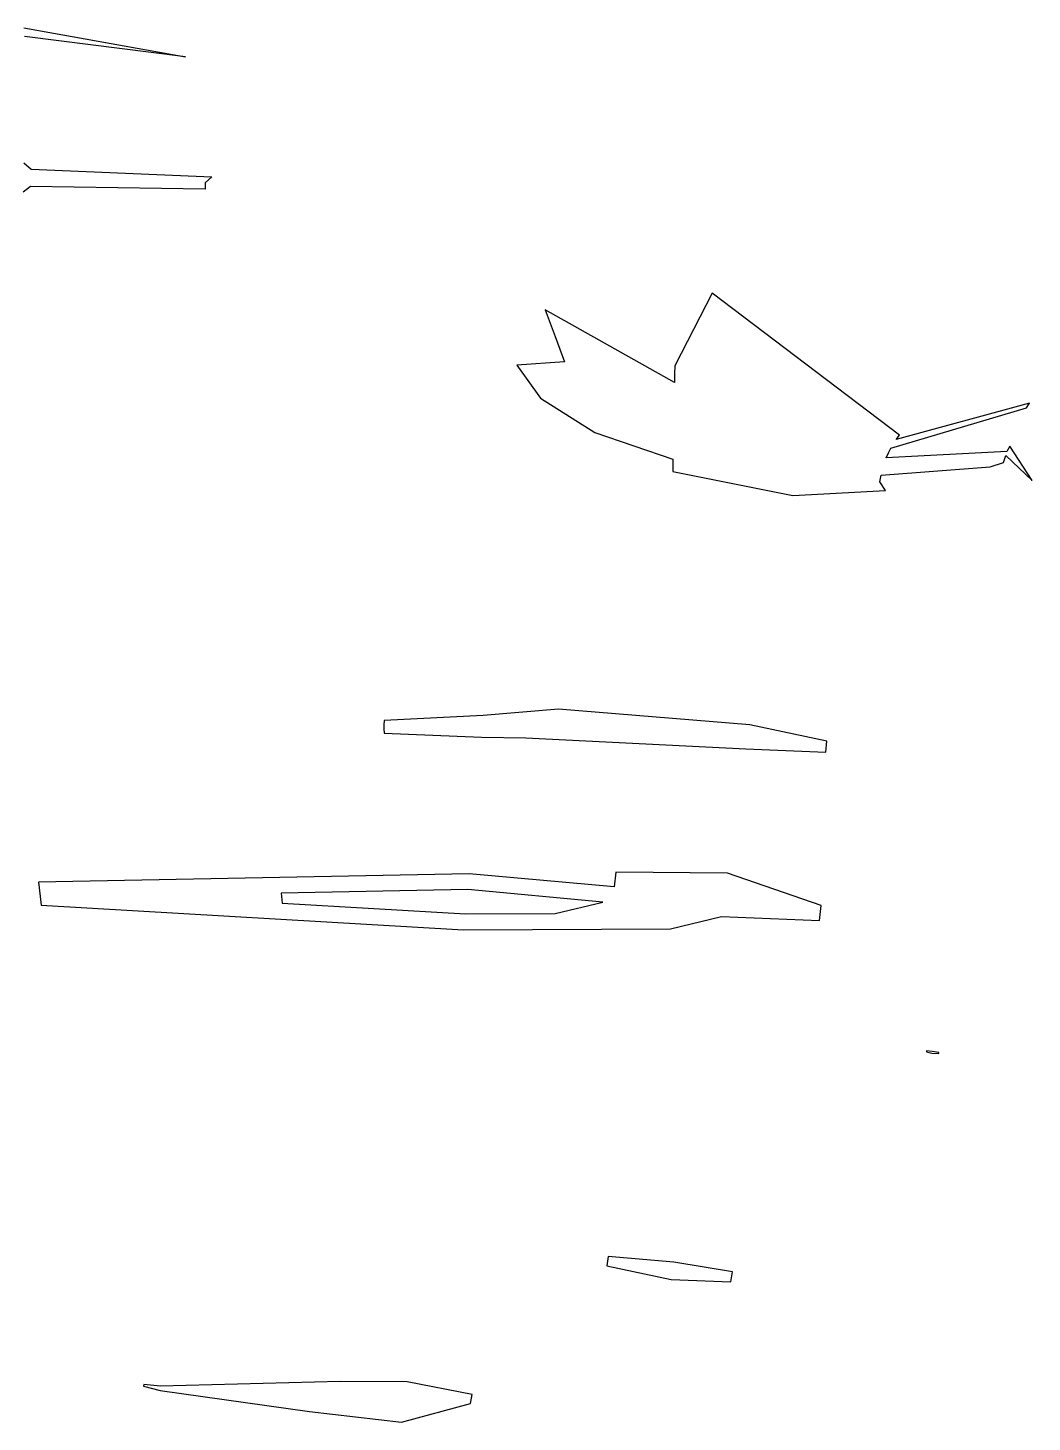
# Model space of a CAD drawing. Header units: metres. Extents: x 706349 to 713144, y 2649082 to 2655455.
# Drawn here: x 712443.1 to 712522.9, y 2651971.7 to 2652082.4 of the extents above; entities that cross this region are included whole.
import ezdxf

# ---------------------------------------------------------------- set-up
doc = ezdxf.new("R2010")
doc.units = ezdxf.units.M
doc.layers.add('C-TOPO-MINR', color=8, linetype='Continuous')

msp = doc.modelspace()

# ---------------------------------------------------------------- linework, layer by layer
at = {"layer": 'C-TOPO-MINR', "color": 8, "linetype": 'Continuous', "lineweight": -3, "elevation": 6, "flags": 128}
for points in [[(712442.79, 2652082.41), (712455.62, 2652080.11), (712442.85, 2652081.71)], [(712442.8, 2652071.68), (712443.36, 2652071.18), (712457.72, 2652070.57), (712457.19, 2652070.09), (712457.18, 2652069.59), (712443.33, 2652069.8), (712442.74, 2652069.37)]]:
    msp.add_lwpolyline(points, dxfattribs=at)
at = {"layer": 'C-TOPO-MINR', "color": 8, "linetype": 'Continuous', "lineweight": -3, "flags": 128}
for points, elevation in [([(712494.5, 2652055.57), (712494.47, 2652054.93), (712494.46, 2652054.24), (712484.18, 2652060.02), (712484.99, 2652057.9), (712485.73, 2652055.89), (712481.95, 2652055.63), (712483.82, 2652053), (712488.13, 2652050.27), (712494.34, 2652048.15), (712494.34, 2652047.17), (712503.87, 2652045.27), (712511.21, 2652045.67), (712510.77, 2652046.35), (712510.89, 2652046.88), (712519.53, 2652047.54), (712520.59, 2652047.88), (712520.77, 2652048.44), (712522.87, 2652046.46), (712521.11, 2652049.18), (712520.86, 2652048.76), (712511.28, 2652048.26), (712511.45, 2652048.67), (712511.64, 2652049.04), (712522.42, 2652052.24), (712522.65, 2652052.61), (712512.08, 2652049.73), (712512.33, 2652050.05), (712497.46, 2652061.34), (712494.5, 2652055.57)], 6), ([(712471.39, 2652027.07), (712471.39, 2652026.74), (712471.4, 2652026.39), (712479.13, 2652026.09), (712482.65, 2652026.04), (712500.14, 2652025.16), (712506.48, 2652024.89), (712506.56, 2652025.75), (712500.45, 2652027.06), (712485.26, 2652028.31), (712479.27, 2652027.8), (712471.4, 2652027.41), (712471.39, 2652027.07)], 6), ([(712444.16, 2652012.74), (712477.72, 2652010.79), (712494.14, 2652010.85), (712498.21, 2652011.85), (712505.97, 2652011.53), (712506.1, 2652012.72), (712498.67, 2652015.27), (712489.81, 2652015.36), (712489.68, 2652014.19), (712478.17, 2652015.23), (712443.96, 2652014.57), (712444.16, 2652012.74)], 6), ([(712463.31, 2652012.89), (712477.87, 2652012.04), (712484.99, 2652012.07), (712488.78, 2652012.99), (712478.06, 2652013.97), (712463.23, 2652013.68), (712463.31, 2652012.89)], 4), ([(712514.47, 2652001.09), (712514.91, 2652000.98), (712515.46, 2652000.96), (712515.47, 2652001.03), (712514.93, 2652001.13), (712514.47, 2652001.16), (712514.47, 2652001.09)], 6), ([(712489.19, 2651984.84), (712489.1, 2651984.11), (712494.21, 2651983.01), (712498.95, 2651982.84), (712499.07, 2651983.62), (712494.41, 2651984.39), (712489.19, 2651984.84)], 6), ([(712453.64, 2651974.55), (712452.33, 2651974.68), (712452.28, 2651974.54), (712453.62, 2651974.19), (712465.48, 2651972.52), (712472.79, 2651971.69), (712478.27, 2651973.17), (712478.39, 2651973.88), (712473.23, 2651974.89), (712467.92, 2651974.92), (712453.64, 2651974.55)], 6)]:
    msp.add_lwpolyline(points, close=True, dxfattribs=dict(at, elevation=elevation))

doc.saveas('drawing.dxf')
